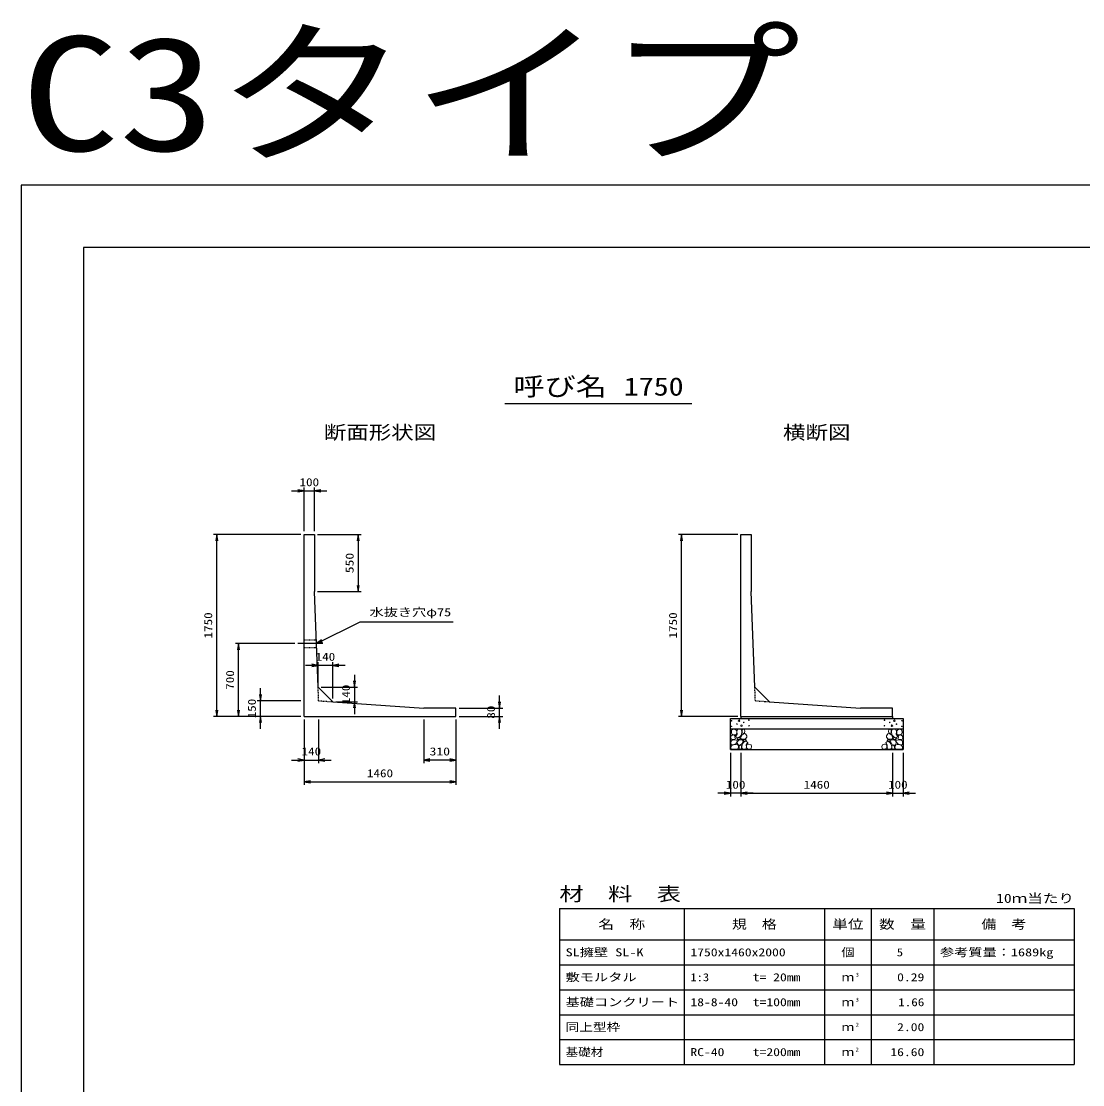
# Model space of a CAD drawing. Units: millimetres at full size. Extents: x 0 to 25230, y 0 to 19397.
# Drawn here: x 0 to 10208, y 9166 to 19397 of the extents above; entities that cross this region are included whole.
import ezdxf
from ezdxf.enums import TextEntityAlignment as Align

# ---------------------------------------------------------------- set-up
doc = ezdxf.new("R2010")
doc.units = ezdxf.units.MM
doc.linetypes.add('CHAIN', pattern=[18.5, 12, -1.5, 3.5, -1.5])
doc.linetypes.add('DASHED_SPACED', pattern=[12, 6, -6])
for name, color, linetype, lineweight in [('D-BMK', 2, 'CHAIN', 25), ('D-DCR-HCHn', 4, 'Continuous', 9), ('D-MTR-FRAM', 7, 'Continuous', 25), ('D-MTR-LINE', 7, 'Continuous', 25), ('D-STR-DIM', 7, 'Continuous', 25), ('D-STR-STRn', 1, 'Continuous', 25), ('D-STR-TXT', 7, 'Continuous', 25), ('D-TTL', 2, 'Continuous', 25), ('D-TTL-TXT', 7, 'Continuous', 25)]:
    doc.layers.add(name, color=color, linetype=linetype, lineweight=lineweight)
doc.layers.add('D-MTR', color=7, linetype='Continuous')
doc.layers.add('D-MTR-TXT', color=7, linetype='Continuous')
doc.styles.add('ＭＳ ゴシック', font='')
doc.styles.get('ＭＳ ゴシック').set_extended_font_data('MS Gothic')

# ---------------------------------------------------------------- blocks, each defined once
blk = doc.blocks.new('open_arrow')
at = {"color": 0, "linetype": 'Continuous', "lineweight": -2}
blk.add_lwpolyline([(7.5, 1.25), (0, 0), (7.5, -1.25)], dxfattribs=at)

msp = doc.modelspace()

# ---------------------------------------------------------------- linework, layer by layer
at = {"layer": 'D-BMK'}
msp.add_line((2899.048, 13410), (2660, 13410), dxfattribs=at)
at = {"layer": 'D-DCR-HCHn'}
for points in [[(6871.198, 12581.594), (6850.395, 12586.217), (6831.904, 12576.971), (6829.592, 12556.168), (6834.215, 12539.988), (6857.33, 12533.053), (6873.51, 12533.053), (6880.444, 12544.611), (6880.444, 12570.037)], [(6889.69, 12583.906), (6882.756, 12563.102), (6885.067, 12539.988), (6868.887, 12514.562), (6889.69, 12503.005), (6912.805, 12514.562), (6926.673, 12533.053), (6931.296, 12563.102), (6926.673, 12579.283), (6912.805, 12586.217)], [(6933.608, 12579.283), (6933.608, 12551.545), (6945.165, 12544.611), (6956.722, 12551.545), (6959.034, 12567.725), (6956.722, 12581.594), (6940.542, 12586.217)], [(8366.392, 12579.283), (8366.392, 12551.545), (8354.835, 12544.611), (8343.278, 12551.545), (8340.966, 12567.725), (8343.278, 12581.594), (8359.458, 12586.217)], [(8410.31, 12583.906), (8417.244, 12563.102), (8414.933, 12539.988), (8431.113, 12514.562), (8410.31, 12503.005), (8387.195, 12514.562), (8373.327, 12533.053), (8368.704, 12563.102), (8373.327, 12579.283), (8387.195, 12586.217)], [(8428.802, 12581.594), (8449.605, 12586.217), (8468.096, 12576.971), (8470.408, 12556.168), (8465.785, 12539.988), (8442.67, 12533.053), (8426.49, 12533.053), (8419.556, 12544.611), (8419.556, 12570.037)], [(6827.281, 12523.808), (6820.346, 12503.005), (6829.592, 12489.136), (6852.707, 12486.824), (6868.488, 12493.599), (6861.952, 12509.939), (6866.575, 12519.185), (6857.33, 12528.431), (6843.461, 12533.053)], [(6871.155, 12447.009), (6888.277, 12472.692), (6886.137, 12479.112), (6862.594, 12485.533), (6841.192, 12483.393), (6826.21, 12470.551), (6824.07, 12455.57), (6826.21, 12440.588), (6843.332, 12436.308)], [(6894.313, 12503.005), (6882.756, 12493.759), (6887.379, 12486.824), (6903.559, 12486.824), (6910.493, 12489.136), (6915.116, 12498.382), (6908.182, 12505.316)], [(6931.082, 12447.009), (6941.783, 12472.692), (6933.222, 12483.393), (6907.539, 12483.393), (6896.838, 12479.112), (6886.137, 12464.131), (6886.137, 12451.289), (6896.838, 12434.167), (6909.679, 12432.027)], [(6928.985, 12528.431), (6917.427, 12500.693), (6926.673, 12489.136), (6954.411, 12489.136), (6965.968, 12493.759), (6977.525, 12509.939), (6977.525, 12523.808), (6965.968, 12542.299), (6952.099, 12544.611)], [(6963.185, 12470.551), (6973.886, 12479.112), (6969.606, 12485.533), (6954.624, 12485.533), (6948.204, 12483.393), (6943.923, 12474.832), (6950.344, 12468.411)], [(8371.015, 12528.431), (8382.573, 12500.693), (8373.327, 12489.136), (8345.589, 12489.136), (8334.032, 12493.759), (8322.475, 12509.939), (8322.475, 12523.808), (8334.032, 12542.299), (8347.901, 12544.611)], [(8336.815, 12470.551), (8326.114, 12479.112), (8330.394, 12485.533), (8345.376, 12485.533), (8351.796, 12483.393), (8356.077, 12474.832), (8349.656, 12468.411)], [(8368.918, 12447.009), (8358.217, 12472.692), (8366.778, 12483.393), (8392.461, 12483.393), (8403.162, 12479.112), (8413.863, 12464.131), (8413.863, 12451.289), (8403.162, 12434.167), (8390.321, 12432.027)], [(8405.687, 12503.005), (8417.244, 12493.759), (8412.621, 12486.824), (8396.441, 12486.824), (8389.507, 12489.136), (8384.884, 12498.382), (8391.818, 12505.316)], [(8428.845, 12447.009), (8411.723, 12472.692), (8413.863, 12479.112), (8437.406, 12485.533), (8458.808, 12483.393), (8473.79, 12470.551), (8475.93, 12455.57), (8473.79, 12440.588), (8456.668, 12436.308)], [(8472.719, 12523.808), (8479.654, 12503.005), (8470.408, 12489.136), (8447.293, 12486.824), (8431.512, 12493.599), (8438.048, 12509.939), (8433.425, 12519.185), (8442.67, 12528.431), (8456.539, 12533.053)], [(6879.716, 12393.503), (6894.698, 12399.924), (6898.978, 12421.326), (6890.417, 12436.308), (6875.435, 12440.588), (6856.173, 12438.448), (6834.771, 12429.887), (6824.07, 12417.045), (6824.07, 12402.064), (6830.49, 12393.503), (6856.173, 12395.643)], [(6926.801, 12399.924), (6926.801, 12425.606), (6916.1, 12432.027), (6905.399, 12425.606), (6903.259, 12410.625), (6905.399, 12397.783), (6920.381, 12393.503)], [(6967.466, 12395.643), (6973.886, 12414.905), (6971.746, 12436.308), (6986.728, 12459.85), (6967.466, 12470.551), (6946.063, 12459.85), (6933.222, 12442.728), (6928.941, 12414.905), (6933.222, 12399.924), (6946.063, 12393.503)], [(6984.588, 12397.783), (7003.85, 12393.503), (7020.972, 12402.064), (7023.112, 12421.326), (7018.831, 12436.308), (6997.429, 12442.728), (6982.447, 12442.728), (6976.027, 12432.027), (6976.027, 12408.484)], [(8315.412, 12397.783), (8296.15, 12393.503), (8279.028, 12402.064), (8276.888, 12421.326), (8281.169, 12436.308), (8302.571, 12442.728), (8317.553, 12442.728), (8323.973, 12432.027), (8323.973, 12408.484)], [(8332.534, 12395.643), (8326.114, 12414.905), (8328.254, 12436.308), (8313.272, 12459.85), (8332.534, 12470.551), (8353.937, 12459.85), (8366.778, 12442.728), (8371.059, 12414.905), (8366.778, 12399.924), (8353.937, 12393.503)], [(8373.199, 12399.924), (8373.199, 12425.606), (8383.9, 12432.027), (8394.601, 12425.606), (8396.741, 12410.625), (8394.601, 12397.783), (8379.619, 12393.503)], [(8420.284, 12393.503), (8405.302, 12399.924), (8401.022, 12421.326), (8409.583, 12436.308), (8424.565, 12440.588), (8443.827, 12438.448), (8465.229, 12429.887), (8475.93, 12417.045), (8475.93, 12402.064), (8469.51, 12393.503), (8443.827, 12395.643)]]:
    msp.add_lwpolyline(points, close=True, dxfattribs=at)
for centre, radius in [((6830.727, 12667.43), 3), ((6831.869, 12613.919), 3), ((6882.292, 12635.761), 3), ((6903.336, 12667.43), 7.5), ((6926.664, 12619.97), 7.5), ((6947.708, 12651.639), 3), ((6998.131, 12673.481), 3), ((6999.273, 12619.97), 3), ((8300.727, 12619.97), 3), ((8301.869, 12673.481), 3), ((8352.292, 12651.639), 3), ((8373.336, 12619.97), 7.5), ((8396.664, 12667.43), 7.5), ((8417.708, 12635.761), 3), ((8468.131, 12613.919), 3), ((8469.273, 12667.43), 3)]:
    msp.add_circle(centre, radius, dxfattribs=at)
at = {"layer": 'D-MTR-FRAM'}
for p, q in [((5175, 10860), (10125, 10860)), ((5175, 10860), (5175, 9360)), ((10125, 10860), (10125, 9360)), ((5175, 9360), (10125, 9360))]:
    msp.add_line(p, q, dxfattribs=at)
at = {"layer": 'D-MTR-LINE'}
for p, q in [((6375, 10860), (6375, 9360)), ((7725, 10860), (7725, 9360)), ((8175, 10860), (8175, 9360)), ((8775, 10860), (8775, 9360)), ((5175, 10560), (10125, 10560)), ((5175, 10320), (10125, 10320)), ((5175, 10080), (10125, 10080)), ((5175, 9840), (10125, 9840)), ((5175, 9600), (10125, 9600))]:
    msp.add_line(p, q, dxfattribs=at)
at = {"layer": 'D-STR-DIM'}
for p, q in [((2600, 14880), (2940, 14880)), ((2720, 14490), (2720, 14910)), ((2820, 14490), (2820, 14910)), ((2690, 14460), (1850, 14460)), ((1880, 12710), (1880, 14460)), ((2850, 14460), (3270, 14460)), ((3240, 14460), (3240, 13910)), ((6890, 14460), (6320, 14460)), ((6350, 12710), (6350, 14460)), ((2850, 13910), (3270, 13910)), ((2630, 13410), (2060, 13410)), ((2090, 12710), (2090, 13410)), ((3115.023, 13200.642), (2735.023, 13200.642)), ((2855.023, 13020.642), (2855.023, 13230.642)), ((2995.023, 12880.642), (2995.023, 13230.642)), ((3205.023, 13110.642), (3205.023, 12730.642)), ((2300, 12590), (2300, 12980)), ((2885.023, 12990.642), (3235.023, 12990.642)), ((4600, 12590), (4600, 12910)), ((2690, 12860), (2270, 12860)), ((3025.023, 12850.642), (3235.023, 12850.642)), ((4210, 12790), (4630, 12790)), ((2690, 12710), (1850, 12710)), ((2690, 12710), (2060, 12710)), ((2690, 12710), (2270, 12710)), ((4210, 12710), (4630, 12710)), ((6890, 12710), (6320, 12710)), ((2720, 12680), (2720, 12260)), ((2720, 12680), (2720, 12050)), ((2860, 12680), (2860, 12260)), ((3870, 12680), (3870, 12260)), ((4180, 12680), (4180, 12050)), ((4180, 12680), (4180, 12260)), ((2600, 12290), (2980, 12290)), ((4180, 12290), (3870, 12290)), ((6820, 12360), (6820, 11940)), ((6920, 12360), (6920, 11940)), ((6920, 12360), (6920, 11940)), ((8380, 12360), (8380, 11940)), ((8380, 12360), (8380, 11940)), ((8480, 12360), (8480, 11940)), ((2720, 12080), (4180, 12080)), ((7040, 11970), (6700, 11970)), ((6920, 11970), (8380, 11970)), ((8260, 11970), (8600, 11970))]:
    msp.add_line(p, q, dxfattribs=at)
at = {"layer": 'D-STR-STRn'}
for p, q in [((2720, 12710), (2720, 14460)), ((2720, 14460), (2820, 14460)), ((2820, 14460), (2820, 13910)), ((6920, 12710), (6920, 14460)), ((6920, 14460), (7020, 14460)), ((7020, 14460), (7020, 13910)), ((2855.023, 12990.642), (2820, 13910)), ((7055.023, 12990.642), (7020, 13910)), ((2995.023, 12850.642), (2855.023, 12990.642)), ((7195.023, 12850.642), (7055.023, 12990.642)), ((2995.023, 12850.642), (3870, 12790)), ((4180, 12790), (3870, 12790)), ((4180, 12710), (4180, 12790)), ((7195.023, 12850.642), (8070, 12790)), ((8380, 12790), (8070, 12790)), ((8380, 12710), (8380, 12790)), ((2720, 12710), (4180, 12710)), ((6820, 12390), (6820, 12690)), ((6820, 12690), (8480, 12690)), ((6920, 12710), (8380, 12710)), ((6920, 12710), (6920, 12690)), ((8380, 12710), (8380, 12690)), ((8480, 12690), (8480, 12390)), ((6820, 12590), (8480, 12590)), ((6820, 12390), (8480, 12390))]:
    msp.add_line(p, q, dxfattribs=at)
at = {"layer": 'D-STR-STRn', "linetype": 'DASHED_SPACED'}
for p, q in [((2720, 13447.5), (2837.619, 13447.5)), ((2720, 13372.5), (2840.476, 13372.5))]:
    msp.add_line(p, q, dxfattribs=at)
at = {"layer": 'D-STR-STRn', "color": 2, "linetype": 'DASHED_SPACED'}
for p, q in [((2860, 12860), (2855.023, 12990.642)), ((7060, 12860), (7055.023, 12990.642)), ((2860, 12860), (2995.023, 12850.642)), ((7060, 12860), (7195.023, 12850.642))]:
    msp.add_line(p, q, dxfattribs=at)
at = {"layer": 'D-STR-TXT'}
msp.add_lwpolyline([(2839.048, 13410), (3259.048, 13620), (3319.048, 13620), (4153.337, 13620)], dxfattribs=at)
at = {"layer": 'D-TTL'}
for points in [[(0, 0), (25230, 0), (25230, 17820), (0, 17820)], [(600, 600), (24630, 600), (24630, 17220), (600, 17220)]]:
    msp.add_lwpolyline(points, close=True, dxfattribs=at)
at = {"layer": 'D-TTL-TXT'}
msp.add_line((4650, 15720), (6450, 15720), dxfattribs=at)

# ---------------------------------------------------------------- block references
at = {"layer": 'D-STR-DIM', "xscale": 8, "yscale": 8}
for p, rotation in [((2720, 14880), 180), ((1880, 14460), 270), ((3240, 14460), 270), ((6350, 14460), 270), ((3240, 13910), 90), ((2090, 13410), 270), ((2855.023, 13200.642), 180), ((3205.023, 12990.642), 90), ((2300, 12860), 90), ((3205.023, 12850.642), 270), ((4600, 12790), 90), ((1880, 12710), 90), ((2090, 12710), 90), ((2300, 12710), 270), ((4600, 12710), 270), ((6350, 12710), 90), ((2720, 12290), 180), ((4180, 12290), 180), ((4180, 12080), 180), ((6820, 11970), 180), ((8380, 11970), 180), ((8380, 11970), 180)]:
    msp.add_blockref('open_arrow', p, dxfattribs=dict(at, rotation=rotation))
for p in [(2820, 14880), (2995.023, 13200.642), (2860, 12290), (3870, 12290), (2720, 12080), (6920, 11970), (6920, 11970), (8480, 11970)]:
    msp.add_blockref('open_arrow', p, dxfattribs=at)
at = {"layer": 'D-STR-TXT', "xscale": 8, "yscale": 8, "rotation": 26.6}
msp.add_blockref('open_arrow', (2839.048, 13410), dxfattribs=at)

# ---------------------------------------------------------------- texts
at = {"layer": 'D-MTR', "style": 'ＭＳ ゴシック', "width": 1.3}
msp.add_text('材\u3000料\u3000表', height=132, dxfattribs=at).set_placement((5175, 10896), align=Align.BOTTOM_LEFT)
at = {"layer": 'D-MTR', "style": 'ＭＳ ゴシック', "width": 1.25}
msp.add_text('10ｍ当たり', height=87.98, dxfattribs=at).set_placement((10125, 10889), align=Align.BOTTOM_RIGHT)
at = {"layer": 'D-MTR-TXT', "style": 'ＭＳ ゴシック'}
for s, height, width, p in [('名\u3000称', 87.98, 1.25, (5775, 10710)), ('規\u3000格', 87.98, 1.2, (7050, 10710)), ('単位', 87.98, 1.25, (7950, 10710)), ('数\u3000量', 87.98, 1.25, (8475, 10710)), ('備\u3000考', 87.98, 1.2, (9450, 10710)), ('個', 76.98, 1.2, (7950, 10440)), ('ｍ', 76.98, 1.15, (7950, 10200)), ('ｍ', 76.98, 1.15, (7950, 9960)), ('ｍ', 76.98, 1.15, (7950, 9720)), ('ｍ', 76.98, 1.15, (7950, 9480))]:
    msp.add_text(s, height=height, dxfattribs=dict(at, width=width)).set_placement(p, align=Align.MIDDLE_CENTER)
for s, width, p in [('SL擁壁 SL-K', 1.3, (5235, 10440)), ('1750x1460x2000', 1.25, (6435, 10440)), ('参考質量：1689kg', 1.3, (8835, 10440)), ('敷モルタル', 1.3, (5235, 10200)), ('1:3', 1.15, (6435, 10200)), ('t= 20mm', 1.25, (7035, 10200)), ('基礎コンクリート', 1.3, (5235, 9960)), ('18-8-40', 1.25, (6435, 9960)), ('t=100mm', 1.25, (7035, 9960)), ('同上型枠', 1.25, (5235, 9720)), ('基礎材', 1.15, (5235, 9480)), ('RC-40', 1.25, (6435, 9480)), ('t=200mm', 1.25, (7035, 9480))]:
    msp.add_text(s, height=76.98, dxfattribs=dict(at, width=width)).set_placement(p, align=Align.MIDDLE_LEFT)
for s, width, p in [('5', 1.15, (8480.33, 10440)), ('0.29', 1.25, (8685, 10200)), ('1.66', 1.2, (8685, 9960)), ('2.00', 1.25, (8685, 9720)), ('16.60', 1.25, (8685, 9480))]:
    msp.add_text(s, height=76.98, dxfattribs=dict(at, width=width)).set_placement(p, align=Align.MIDDLE_RIGHT)
at = {"layer": 'D-MTR-TXT', "style": 'ＭＳ ゴシック', "width": 1.15}
for s, p in [('3', (8025, 10193)), ('3', (8025, 9953)), ('2', (8025, 9713)), ('2', (8025, 9473))]:
    msp.add_text(s, height=38.49, dxfattribs=at).set_placement(p, align=Align.BOTTOM_LEFT)
at = {"layer": 'D-STR-DIM', "style": 'ＭＳ ゴシック'}
for s, width, p in [('100', 1.2, (2770, 14962.5)), ('140', 1.2, (2925.023, 13283.142)), ('140', 1.2, (2790, 12372.5)), ('310', 1.25, (4025, 12372.5)), ('1460', 1.2, (3450, 12162.5)), ('100', 1.2, (6870, 12052.5)), ('1460', 1.2, (7650, 12052.5)), ('100', 1.2, (8430, 12052.5))]:
    msp.add_text(s, height=76.98, dxfattribs=dict(at, width=width)).set_placement(p, align=Align.MIDDLE_CENTER)
for s, width, p in [('550', 1.25, (3157.5, 14185)), ('1750', 1.2, (1797.5, 13585)), ('1750', 1.2, (6267.5, 13585)), ('700', 1.2, (2007.5, 13060)), ('140', 1.2, (3122.523, 12920.642)), ('150', 1.2, (2217.5, 12785)), ('80', 1.2, (4517.5, 12750))]:
    msp.add_text(s, height=76.98, rotation=90, dxfattribs=dict(at, width=width)).set_placement(p, align=Align.MIDDLE_CENTER)
at = {"layer": 'D-STR-TXT', "style": 'ＭＳ ゴシック', "width": 1.3}
msp.add_text('水抜き穴φ75', height=76.98, dxfattribs=at).set_placement((3349.048, 13650), align=Align.BOTTOM_LEFT)
at = {"layer": 'D-TTL-TXT', "style": 'ＭＳ ゴシック', "width": 1.25}
msp.add_text('C3タイプ', height=1100, dxfattribs=at).set_placement((0, 17820), align=Align.BOTTOM_LEFT)
at = {"layer": 'D-TTL-TXT', "style": 'ＭＳ ゴシック'}
for s, height, width, p in [('呼び名', 176, 1.25, (5182.5, 15742.5)), ('1750', 176, 1.2, (6082.5, 15742.5)), ('断面形状図', 132, 1.2, (3450, 15336)), ('横断図', 132, 1.2, (7650, 15336))]:
    msp.add_text(s, height=height, dxfattribs=dict(at, width=width)).set_placement(p, align=Align.BOTTOM_CENTER)

doc.saveas('drawing.dxf')
